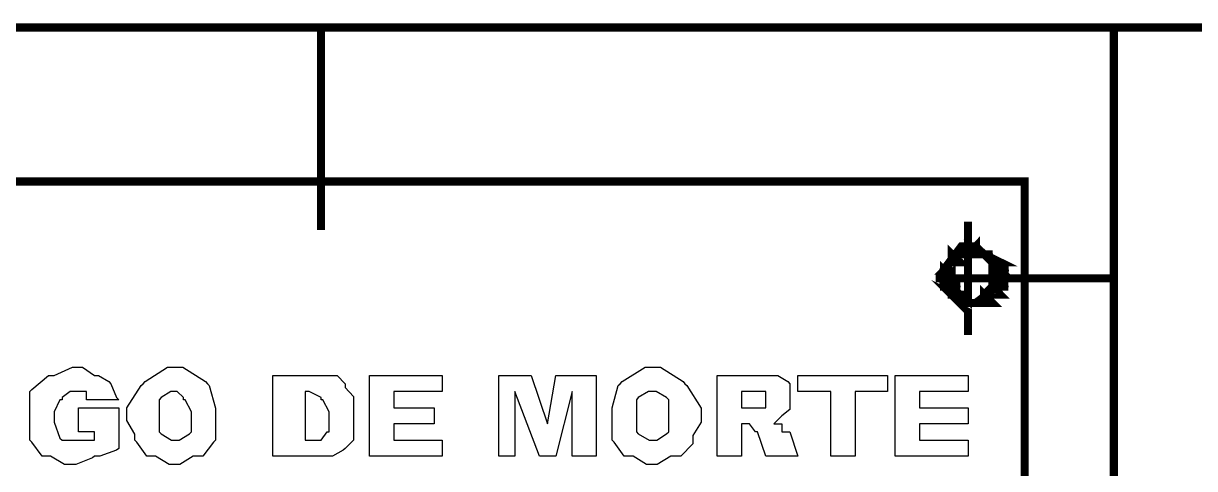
# Model space of a CAD drawing. Header units: metres. Extents: x -593 to 248, y 430 to 1024.
# Drawn here: x -217.43 to -211.29, y 602.62 to 604.95 of the extents above; entities that cross this region are included whole.
import ezdxf

# ---------------------------------------------------------------- set-up
doc = ezdxf.new("R2010")
doc.units = ezdxf.units.M
doc.header["$MEASUREMENT"] = 0
doc.layers.add('C00-00-00-BLACK', color=7, linetype='Continuous')
doc.layers.add('CFF-00-00', color=1, linetype='Continuous')

msp = doc.modelspace()

# ---------------------------------------------------------------- linework, layer by layer
at = {"layer": 'C00-00-00-BLACK', "const_width": 0.0423}
for points in [[(-230.1608, 604.9297), (-198.9898, 604.9297)], [(-215.8678, 604.9297), (-215.8678, 603.8687)], [(-211.7108, 604.9297), (-211.7108, 599.4607)], [(-212.4748, 603.9117), (-212.4748, 603.3187)], [(-212.6448, 603.6157), (-212.2218, 603.6157)], [(-212.2218, 603.6157), (-211.7108, 603.6157)]]:
    msp.add_lwpolyline(points, dxfattribs=at)
for points in [[(-219.3888, 598.7837), (-212.1788, 598.7837), (-212.1788, 604.1227), (-219.3888, 604.1227), (-219.3888, 598.7837)], [(-212.3058, 603.6157), (-212.3058, 603.6577), (-212.4348, 603.7837), (-212.4778, 603.7837), (-212.5098, 603.7837), (-212.6048, 603.6577), (-212.6048, 603.6157), (-212.6048, 603.5837), (-212.5098, 603.4867), (-212.4778, 603.4867), (-212.4348, 603.4867), (-212.3058, 603.5837), (-212.3058, 603.6157)], [(-212.3058, 603.6157), (-212.3058, 603.6577), (-212.4348, 603.7837), (-212.4778, 603.7837), (-212.5098, 603.7837), (-212.6048, 603.6577), (-212.6048, 603.6157), (-212.6048, 603.5837), (-212.5098, 603.4867), (-212.4778, 603.4867), (-212.4348, 603.4867), (-212.3058, 603.5837), (-212.3058, 603.6157)], [(-212.3058, 603.6157), (-212.3058, 603.6577), (-212.4348, 603.7837), (-212.4778, 603.7837), (-212.5098, 603.7837), (-212.6048, 603.6577), (-212.6048, 603.6157), (-212.6048, 603.5837), (-212.5098, 603.4867), (-212.4778, 603.4867), (-212.4348, 603.4867), (-212.3058, 603.5837), (-212.3058, 603.6157)], [(-212.5608, 603.7417), (-212.5608, 603.6997), (-212.5178, 603.6997), (-212.5608, 603.7417)], [(-212.5608, 603.6997), (-212.5178, 603.6997), (-212.5608, 603.7417), (-212.5608, 603.6997)], [(-212.4338, 603.7837), (-212.4338, 603.7417), (-212.4748, 603.7417), (-212.4338, 603.7837)], [(-212.3908, 603.7417), (-212.3478, 603.6997), (-212.3058, 603.6997), (-212.3908, 603.7417)], [(-212.3478, 603.6997), (-212.3058, 603.6997), (-212.3908, 603.7417), (-212.3478, 603.6997)], [(-212.5608, 603.6997), (-212.6018, 603.6567), (-212.5608, 603.6567), (-212.5608, 603.6997)], [(-212.6018, 603.6567), (-212.5608, 603.6567), (-212.5608, 603.6997), (-212.6018, 603.6567)], [(-212.5178, 603.7417), (-212.5608, 603.7417), (-212.5178, 603.7417), (-212.5178, 603.7417)], [(-212.5608, 603.7417), (-212.5608, 603.7417)], [(-212.5608, 603.7417), (-212.5178, 603.7417), (-212.4748, 603.7417), (-212.5608, 603.7417)], [(-212.4748, 603.7417), (-212.5178, 603.7417), (-212.4748, 603.7417), (-212.4748, 603.7417)], [(-212.5178, 603.7417), (-212.5178, 603.7417)], [(-212.5178, 603.7417), (-212.4748, 603.7417), (-212.4338, 603.7417), (-212.5178, 603.7417)], [(-212.5178, 603.7417), (-212.4748, 603.7417), (-212.4748, 603.7417), (-212.5178, 603.7417)], [(-212.5178, 603.7417), (-212.4748, 603.7417), (-212.4748, 603.7417), (-212.5178, 603.7417)], [(-212.5178, 603.7417), (-212.4748, 603.7417), (-212.4748, 603.7417), (-212.5178, 603.7417)], [(-212.5178, 603.7417), (-212.4748, 603.7417), (-212.4748, 603.7417), (-212.5178, 603.7417)], [(-212.5178, 603.7417), (-212.5178, 603.7417)], [(-212.4338, 603.7417), (-212.4748, 603.7417), (-212.4338, 603.7417)], [(-212.4748, 603.7417), (-212.4338, 603.7417), (-212.3908, 603.7417), (-212.4748, 603.7417)], [(-212.4338, 603.7417), (-212.3908, 603.7417), (-212.4748, 603.7417), (-212.4338, 603.7417)], [(-212.4338, 603.7417), (-212.4748, 603.7417), (-212.4338, 603.7417)], [(-212.4748, 603.7417), (-212.4748, 603.7417)], [(-212.4748, 603.7417), (-212.4338, 603.7417), (-212.3908, 603.7417), (-212.4748, 603.7417)], [(-212.4748, 603.7417), (-212.4748, 603.7417)], [(-212.4338, 603.7417), (-212.3878, 603.7417), (-212.3458, 603.7417), (-212.4338, 603.7417)], [(-212.3878, 603.7417), (-212.3458, 603.7417), (-212.4338, 603.7417), (-212.3878, 603.7417)], [(-212.4338, 603.7417), (-212.3908, 603.7417), (-212.3458, 603.7417), (-212.4338, 603.7417)], [(-212.3908, 603.7417), (-212.3458, 603.7417), (-212.4338, 603.7417), (-212.3908, 603.7417)], [(-212.3908, 603.7417), (-212.4338, 603.7417), (-212.3908, 603.7417)], [(-212.4338, 603.7417), (-212.3908, 603.7417), (-212.3458, 603.7417), (-212.4338, 603.7417)], [(-212.3908, 603.7417), (-212.3478, 603.7417), (-212.3478, 603.7417), (-212.3908, 603.7417)], [(-212.3908, 603.7417), (-212.3478, 603.7417), (-212.3478, 603.7417), (-212.3908, 603.7417)], [(-212.3908, 603.7417), (-212.3478, 603.7417), (-212.3478, 603.7417), (-212.3908, 603.7417)], [(-212.3908, 603.7417), (-212.3478, 603.7417), (-212.3478, 603.7417), (-212.3908, 603.7417)], [(-212.3478, 603.6997), (-212.3058, 603.6567), (-212.3478, 603.6567), (-212.3478, 603.6997)], [(-212.6018, 603.6567), (-212.6018, 603.6157), (-212.5608, 603.6157), (-212.6018, 603.6567)], [(-212.6018, 603.6157), (-212.5608, 603.6157), (-212.6018, 603.6567), (-212.6018, 603.6157)], [(-212.6018, 603.6567), (-212.5608, 603.6567), (-212.5608, 603.6567), (-212.6018, 603.6567)], [(-212.6018, 603.6567), (-212.5608, 603.6567), (-212.5608, 603.6567), (-212.6018, 603.6567)], [(-212.6018, 603.6567), (-212.5608, 603.6567), (-212.5608, 603.6567), (-212.6018, 603.6567)], [(-212.6018, 603.6567), (-212.5608, 603.6567), (-212.5608, 603.6567), (-212.6018, 603.6567)], [(-212.6018, 603.6567), (-212.5608, 603.6567), (-212.5608, 603.6567), (-212.6018, 603.6567)], [(-212.6018, 603.6567), (-212.5608, 603.6567), (-212.5608, 603.6567), (-212.6018, 603.6567)], [(-212.6018, 603.6157), (-212.6018, 603.5727), (-212.5608, 603.5727), (-212.6018, 603.6157)], [(-212.6018, 603.5727), (-212.5608, 603.5727), (-212.6018, 603.6157), (-212.6018, 603.5727)], [(-212.5608, 603.6997), (-212.5178, 603.6997), (-212.5178, 603.6997), (-212.5608, 603.6997)], [(-212.5608, 603.6997), (-212.5178, 603.6997), (-212.5178, 603.6997), (-212.5608, 603.6997)], [(-212.5608, 603.6997), (-212.5178, 603.6997), (-212.5178, 603.6997), (-212.5608, 603.6997)], [(-212.5608, 603.6997), (-212.5178, 603.6997), (-212.5178, 603.6997), (-212.5608, 603.6997)], [(-212.5608, 603.6997), (-212.5178, 603.6997), (-212.5178, 603.6997), (-212.5608, 603.6997)], [(-212.5608, 603.6997), (-212.5178, 603.6997), (-212.5178, 603.6997), (-212.5608, 603.6997)], [(-212.3058, 603.6157), (-212.3058, 603.5727), (-212.3478, 603.5727), (-212.3058, 603.6157)], [(-212.3478, 603.6997), (-212.3058, 603.6997), (-212.3058, 603.6997), (-212.3478, 603.6997)], [(-212.3478, 603.6997), (-212.3058, 603.6997), (-212.3058, 603.6997), (-212.3478, 603.6997)], [(-212.3478, 603.6997), (-212.3058, 603.6997), (-212.3058, 603.6997), (-212.3478, 603.6997)], [(-212.3478, 603.6997), (-212.3058, 603.6997), (-212.3058, 603.6997), (-212.3478, 603.6997)], [(-212.3478, 603.6997), (-212.3058, 603.6997), (-212.3058, 603.6997), (-212.3478, 603.6997)], [(-212.3478, 603.6997), (-212.3058, 603.6997), (-212.3058, 603.6997), (-212.3478, 603.6997)], [(-212.3058, 603.6567), (-212.3478, 603.6997), (-212.3058, 603.6567)], [(-212.3058, 603.6567), (-212.3478, 603.6567), (-212.3058, 603.6567)], [(-212.3478, 603.6567), (-212.3058, 603.6567), (-212.2638, 603.6567), (-212.3478, 603.6567)], [(-212.3478, 603.6567), (-212.3028, 603.6567), (-212.2618, 603.6567), (-212.3478, 603.6567)], [(-212.3028, 603.6567), (-212.2618, 603.6567), (-212.3478, 603.6567), (-212.3028, 603.6567)], [(-212.3058, 603.6567), (-212.3058, 603.6157), (-212.2638, 603.6157), (-212.3058, 603.6567)], [(-212.3058, 603.6157), (-212.2638, 603.6157), (-212.3058, 603.6567), (-212.3058, 603.6157)], [(-212.3058, 603.6567), (-212.2638, 603.6567), (-212.2638, 603.6567), (-212.3058, 603.6567)], [(-212.3058, 603.6567), (-212.2638, 603.6567), (-212.2638, 603.6567), (-212.3058, 603.6567)], [(-212.5178, 603.4867), (-212.4748, 603.4867), (-212.5608, 603.5297), (-212.5178, 603.4867)], [(-212.6018, 603.6157), (-212.5608, 603.6157), (-212.5608, 603.6157), (-212.6018, 603.6157)], [(-212.6018, 603.6157), (-212.5608, 603.6157), (-212.5608, 603.6157), (-212.6018, 603.6157)], [(-212.5608, 603.5727), (-212.5608, 603.5297), (-212.5178, 603.5297), (-212.5608, 603.5727)], [(-212.5608, 603.5297), (-212.5178, 603.5297), (-212.5608, 603.5727), (-212.5608, 603.5297)], [(-212.3478, 603.5727), (-212.3478, 603.5297), (-212.3058, 603.5297), (-212.3478, 603.5727)], [(-212.3478, 603.5297), (-212.3058, 603.5297), (-212.3478, 603.5727), (-212.3478, 603.5297)], [(-212.3058, 603.6157), (-212.2638, 603.6157), (-212.2638, 603.6157), (-212.3058, 603.6157)], [(-212.3058, 603.6157), (-212.2638, 603.6157), (-212.2638, 603.6157), (-212.3058, 603.6157)], [(-212.3058, 603.6157), (-212.2638, 603.6157), (-212.2638, 603.6157), (-212.3058, 603.6157)], [(-212.3058, 603.6157), (-212.2638, 603.6157), (-212.2638, 603.6157), (-212.3058, 603.6157)], [(-212.3058, 603.5727), (-212.3058, 603.6157), (-212.3058, 603.5727)], [(-212.6018, 603.5727), (-212.5608, 603.5727), (-212.5608, 603.5727), (-212.6018, 603.5727)], [(-212.6018, 603.5727), (-212.5608, 603.5727), (-212.5608, 603.5727), (-212.6018, 603.5727)], [(-212.6018, 603.5727), (-212.5578, 603.5727), (-212.5148, 603.5727), (-212.6018, 603.5727)], [(-212.5578, 603.5727), (-212.5148, 603.5727), (-212.6018, 603.5727), (-212.5578, 603.5727)], [(-212.5178, 603.4867), (-212.5608, 603.5297), (-212.5178, 603.5297), (-212.5178, 603.4867)], [(-212.5608, 603.5727), (-212.5178, 603.5727), (-212.5178, 603.5727), (-212.5608, 603.5727)], [(-212.5608, 603.5727), (-212.5178, 603.5727), (-212.5178, 603.5727), (-212.5608, 603.5727)], [(-212.5608, 603.5297), (-212.5178, 603.5297), (-212.5178, 603.5297), (-212.5608, 603.5297)], [(-212.5608, 603.5297), (-212.5178, 603.5297), (-212.5178, 603.5297), (-212.5608, 603.5297)], [(-212.5608, 603.5297), (-212.5178, 603.5297), (-212.5178, 603.5297), (-212.5608, 603.5297)], [(-212.5608, 603.5297), (-212.5178, 603.5297), (-212.5178, 603.5297), (-212.5608, 603.5297)], [(-212.5608, 603.5297), (-212.5148, 603.5297), (-212.4728, 603.5297), (-212.5608, 603.5297)], [(-212.5148, 603.5297), (-212.4728, 603.5297), (-212.5608, 603.5297), (-212.5148, 603.5297)], [(-212.3908, 603.5297), (-212.3908, 603.4867), (-212.3478, 603.4867), (-212.3908, 603.5297)], [(-212.3908, 603.4867), (-212.3478, 603.4867), (-212.3908, 603.5297), (-212.3908, 603.4867)], [(-212.3478, 603.5297), (-212.3908, 603.5297), (-212.3478, 603.5297), (-212.3478, 603.5297)], [(-212.3908, 603.5297), (-212.3478, 603.5297), (-212.3478, 603.5297), (-212.3908, 603.5297)], [(-212.3908, 603.5297), (-212.3478, 603.5297), (-212.3478, 603.5297), (-212.3908, 603.5297)], [(-212.3908, 603.5297), (-212.3478, 603.5297), (-212.3478, 603.5297), (-212.3908, 603.5297)], [(-212.3058, 603.5727), (-212.3478, 603.5727), (-212.3058, 603.5727)], [(-212.3478, 603.5727), (-212.3058, 603.5727), (-212.2638, 603.5727), (-212.3478, 603.5727)], [(-212.3478, 603.5727), (-212.3478, 603.5727)], [(-212.3478, 603.5727), (-212.3058, 603.5727), (-212.2638, 603.5727), (-212.3478, 603.5727)], [(-212.3478, 603.5297), (-212.3058, 603.5297), (-212.3058, 603.5297), (-212.3478, 603.5297)], [(-212.3478, 603.5297), (-212.3058, 603.5297), (-212.3058, 603.5297), (-212.3478, 603.5297)], [(-212.3478, 603.5297), (-212.3058, 603.5297), (-212.3058, 603.5297), (-212.3478, 603.5297)], [(-212.3478, 603.5297), (-212.3058, 603.5297), (-212.3058, 603.5297), (-212.3478, 603.5297)], [(-212.5178, 603.4867), (-212.4748, 603.4867), (-212.4748, 603.4867), (-212.5178, 603.4867)], [(-212.5178, 603.4867), (-212.4748, 603.4867), (-212.4748, 603.4867), (-212.5178, 603.4867)], [(-212.5178, 603.4867), (-212.4748, 603.4867), (-212.4748, 603.4867), (-212.5178, 603.4867)], [(-212.5178, 603.4867), (-212.4748, 603.4867), (-212.4748, 603.4867), (-212.5178, 603.4867)], [(-212.5178, 603.4867), (-212.4728, 603.4867), (-212.4308, 603.4867), (-212.5178, 603.4867)], [(-212.4728, 603.4867), (-212.4308, 603.4867), (-212.5178, 603.4867), (-212.4728, 603.4867)], [(-212.5178, 603.4867), (-212.4728, 603.4867), (-212.4308, 603.4867), (-212.5178, 603.4867)], [(-212.4728, 603.4867), (-212.4308, 603.4867), (-212.5178, 603.4867), (-212.4728, 603.4867)], [(-212.4748, 603.4867), (-212.4338, 603.4867), (-212.3908, 603.4867), (-212.4748, 603.4867)], [(-212.4338, 603.4867), (-212.3908, 603.4867), (-212.4748, 603.4867), (-212.4338, 603.4867)], [(-212.4338, 603.4867), (-212.4748, 603.4867), (-212.4338, 603.4867)], [(-212.4748, 603.4867), (-212.4338, 603.4867), (-212.3908, 603.4867), (-212.4748, 603.4867)], [(-212.4338, 603.4867), (-212.3908, 603.4867), (-212.4748, 603.4867), (-212.4338, 603.4867)], [(-212.4338, 603.4867), (-212.4748, 603.4867), (-212.4338, 603.4867)], [(-212.4748, 603.4867), (-212.4338, 603.4867), (-212.3908, 603.4867), (-212.4748, 603.4867)], [(-212.3908, 603.4867), (-212.4338, 603.4867), (-212.3908, 603.4867), (-212.3908, 603.4867)], [(-212.4338, 603.4867), (-212.3878, 603.4867), (-212.3458, 603.4867), (-212.4338, 603.4867)], [(-212.3878, 603.4867), (-212.3458, 603.4867), (-212.4338, 603.4867), (-212.3878, 603.4867)], [(-212.4338, 603.4867), (-212.4338, 603.4867)], [(-212.4338, 603.4867), (-212.3908, 603.4867), (-212.3478, 603.4867), (-212.4338, 603.4867)], [(-212.4338, 603.4867), (-212.3908, 603.4867), (-212.3908, 603.4867), (-212.4338, 603.4867)], [(-212.4338, 603.4867), (-212.3908, 603.4867), (-212.3908, 603.4867), (-212.4338, 603.4867)], [(-212.3908, 603.4867), (-212.3908, 603.4867)]]:
    msp.add_lwpolyline(points, close=True, dxfattribs=at)
at = {"layer": 'C00-00-00-BLACK'}
for points in [[(-212.4338, 603.7837), (-212.4338, 603.7417), (-212.4748, 603.7417), (-212.4338, 603.7837)], [(-212.5178, 603.7417), (-212.5608, 603.7417), (-212.5178, 603.7417), (-212.5178, 603.7417)], [(-212.5608, 603.7417), (-212.5178, 603.7417), (-212.4748, 603.7417), (-212.5608, 603.7417)], [(-212.5608, 603.7417), (-212.5608, 603.6997), (-212.5178, 603.6997), (-212.5608, 603.7417)], [(-212.5608, 603.6997), (-212.5178, 603.6997), (-212.5608, 603.7417), (-212.5608, 603.6997)], [(-212.4748, 603.7417), (-212.5178, 603.7417), (-212.4748, 603.7417), (-212.4748, 603.7417)], [(-212.5178, 603.7417), (-212.4748, 603.7417), (-212.4338, 603.7417), (-212.5178, 603.7417)], [(-212.5178, 603.7417), (-212.4748, 603.7417), (-212.4748, 603.7417), (-212.5178, 603.7417)], [(-212.5178, 603.7417), (-212.4748, 603.7417), (-212.4748, 603.7417), (-212.5178, 603.7417)], [(-212.5178, 603.7417), (-212.4748, 603.7417), (-212.4748, 603.7417), (-212.5178, 603.7417)], [(-212.5178, 603.7417), (-212.4748, 603.7417), (-212.4748, 603.7417), (-212.5178, 603.7417)], [(-212.4338, 603.7417), (-212.4748, 603.7417), (-212.4338, 603.7417)], [(-212.4748, 603.7417), (-212.4338, 603.7417), (-212.3908, 603.7417), (-212.4748, 603.7417)], [(-212.4338, 603.7417), (-212.3908, 603.7417), (-212.4748, 603.7417), (-212.4338, 603.7417)], [(-212.4338, 603.7417), (-212.4748, 603.7417), (-212.4338, 603.7417)], [(-212.4748, 603.7417), (-212.4338, 603.7417), (-212.3908, 603.7417), (-212.4748, 603.7417)], [(-212.4338, 603.7417), (-212.3878, 603.7417), (-212.3458, 603.7417), (-212.4338, 603.7417)], [(-212.3878, 603.7417), (-212.3458, 603.7417), (-212.4338, 603.7417), (-212.3878, 603.7417)], [(-212.4338, 603.7417), (-212.3908, 603.7417), (-212.3458, 603.7417), (-212.4338, 603.7417)], [(-212.3908, 603.7417), (-212.3458, 603.7417), (-212.4338, 603.7417), (-212.3908, 603.7417)], [(-212.3908, 603.7417), (-212.4338, 603.7417), (-212.3908, 603.7417)], [(-212.4338, 603.7417), (-212.3908, 603.7417), (-212.3458, 603.7417), (-212.4338, 603.7417)], [(-212.3908, 603.7417), (-212.3478, 603.7417), (-212.3478, 603.7417), (-212.3908, 603.7417)], [(-212.3908, 603.7417), (-212.3478, 603.7417), (-212.3478, 603.7417), (-212.3908, 603.7417)], [(-212.3908, 603.7417), (-212.3478, 603.7417), (-212.3478, 603.7417), (-212.3908, 603.7417)], [(-212.3908, 603.7417), (-212.3478, 603.7417), (-212.3478, 603.7417), (-212.3908, 603.7417)], [(-212.3908, 603.7417), (-212.3478, 603.6997), (-212.3058, 603.6997), (-212.3908, 603.7417)], [(-212.3478, 603.6997), (-212.3058, 603.6997), (-212.3908, 603.7417), (-212.3478, 603.6997)], [(-212.5608, 603.6997), (-212.6018, 603.6567), (-212.5608, 603.6567), (-212.5608, 603.6997)], [(-212.6018, 603.6567), (-212.5608, 603.6567), (-212.5608, 603.6997), (-212.6018, 603.6567)], [(-212.5608, 603.6997), (-212.5178, 603.6997), (-212.5178, 603.6997), (-212.5608, 603.6997)], [(-212.5608, 603.6997), (-212.5178, 603.6997), (-212.5178, 603.6997), (-212.5608, 603.6997)], [(-212.5608, 603.6997), (-212.5178, 603.6997), (-212.5178, 603.6997), (-212.5608, 603.6997)], [(-212.5608, 603.6997), (-212.5178, 603.6997), (-212.5178, 603.6997), (-212.5608, 603.6997)], [(-212.5608, 603.6997), (-212.5178, 603.6997), (-212.5178, 603.6997), (-212.5608, 603.6997)], [(-212.5608, 603.6997), (-212.5178, 603.6997), (-212.5178, 603.6997), (-212.5608, 603.6997)], [(-212.3478, 603.6997), (-212.3058, 603.6997), (-212.3058, 603.6997), (-212.3478, 603.6997)], [(-212.3478, 603.6997), (-212.3058, 603.6997), (-212.3058, 603.6997), (-212.3478, 603.6997)], [(-212.3478, 603.6997), (-212.3058, 603.6997), (-212.3058, 603.6997), (-212.3478, 603.6997)], [(-212.3478, 603.6997), (-212.3058, 603.6997), (-212.3058, 603.6997), (-212.3478, 603.6997)], [(-212.3478, 603.6997), (-212.3058, 603.6997), (-212.3058, 603.6997), (-212.3478, 603.6997)], [(-212.3478, 603.6997), (-212.3058, 603.6997), (-212.3058, 603.6997), (-212.3478, 603.6997)], [(-212.3058, 603.6567), (-212.3478, 603.6997), (-212.3058, 603.6567)], [(-212.3478, 603.6997), (-212.3058, 603.6567), (-212.3478, 603.6567), (-212.3478, 603.6997)], [(-212.6018, 603.6567), (-212.5608, 603.6567), (-212.5608, 603.6567), (-212.6018, 603.6567)], [(-212.6018, 603.6567), (-212.5608, 603.6567), (-212.5608, 603.6567), (-212.6018, 603.6567)], [(-212.6018, 603.6567), (-212.5608, 603.6567), (-212.5608, 603.6567), (-212.6018, 603.6567)], [(-212.6018, 603.6567), (-212.5608, 603.6567), (-212.5608, 603.6567), (-212.6018, 603.6567)], [(-212.6018, 603.6567), (-212.5608, 603.6567), (-212.5608, 603.6567), (-212.6018, 603.6567)], [(-212.6018, 603.6567), (-212.5608, 603.6567), (-212.5608, 603.6567), (-212.6018, 603.6567)], [(-212.6018, 603.6567), (-212.6018, 603.6157), (-212.5608, 603.6157), (-212.6018, 603.6567)], [(-212.6018, 603.6157), (-212.5608, 603.6157), (-212.6018, 603.6567), (-212.6018, 603.6157)], [(-212.6018, 603.6157), (-212.5608, 603.6157), (-212.5608, 603.6157), (-212.6018, 603.6157)], [(-212.6018, 603.6157), (-212.5608, 603.6157), (-212.5608, 603.6157), (-212.6018, 603.6157)], [(-212.6018, 603.6157), (-212.6018, 603.5727), (-212.5608, 603.5727), (-212.6018, 603.6157)], [(-212.6018, 603.5727), (-212.5608, 603.5727), (-212.6018, 603.6157), (-212.6018, 603.5727)], [(-212.3058, 603.6567), (-212.3478, 603.6567), (-212.3058, 603.6567)], [(-212.3478, 603.6567), (-212.3058, 603.6567), (-212.2638, 603.6567), (-212.3478, 603.6567)], [(-212.3478, 603.6567), (-212.3028, 603.6567), (-212.2618, 603.6567), (-212.3478, 603.6567)], [(-212.3028, 603.6567), (-212.2618, 603.6567), (-212.3478, 603.6567), (-212.3028, 603.6567)], [(-212.3058, 603.6157), (-212.3058, 603.5727), (-212.3478, 603.5727), (-212.3058, 603.6157)], [(-212.3058, 603.6567), (-212.2638, 603.6567), (-212.2638, 603.6567), (-212.3058, 603.6567)], [(-212.3058, 603.6567), (-212.2638, 603.6567), (-212.2638, 603.6567), (-212.3058, 603.6567)], [(-212.3058, 603.6567), (-212.3058, 603.6157), (-212.2638, 603.6157), (-212.3058, 603.6567)], [(-212.3058, 603.6157), (-212.2638, 603.6157), (-212.3058, 603.6567), (-212.3058, 603.6157)], [(-212.3058, 603.6157), (-212.2638, 603.6157), (-212.2638, 603.6157), (-212.3058, 603.6157)], [(-212.3058, 603.6157), (-212.2638, 603.6157), (-212.2638, 603.6157), (-212.3058, 603.6157)], [(-212.3058, 603.6157), (-212.2638, 603.6157), (-212.2638, 603.6157), (-212.3058, 603.6157)], [(-212.3058, 603.6157), (-212.2638, 603.6157), (-212.2638, 603.6157), (-212.3058, 603.6157)], [(-212.3058, 603.5727), (-212.3058, 603.6157), (-212.3058, 603.5727)], [(-212.6018, 603.5727), (-212.5608, 603.5727), (-212.5608, 603.5727), (-212.6018, 603.5727)], [(-212.6018, 603.5727), (-212.5608, 603.5727), (-212.5608, 603.5727), (-212.6018, 603.5727)], [(-212.6018, 603.5727), (-212.5578, 603.5727), (-212.5148, 603.5727), (-212.6018, 603.5727)], [(-212.5578, 603.5727), (-212.5148, 603.5727), (-212.6018, 603.5727), (-212.5578, 603.5727)], [(-212.5608, 603.5727), (-212.5178, 603.5727), (-212.5178, 603.5727), (-212.5608, 603.5727)], [(-212.5608, 603.5727), (-212.5178, 603.5727), (-212.5178, 603.5727), (-212.5608, 603.5727)], [(-212.5608, 603.5727), (-212.5608, 603.5297), (-212.5178, 603.5297), (-212.5608, 603.5727)], [(-212.5608, 603.5297), (-212.5178, 603.5297), (-212.5608, 603.5727), (-212.5608, 603.5297)], [(-212.3058, 603.5727), (-212.3478, 603.5727), (-212.3058, 603.5727)], [(-212.3478, 603.5727), (-212.3058, 603.5727), (-212.2638, 603.5727), (-212.3478, 603.5727)], [(-212.3478, 603.5727), (-212.3058, 603.5727), (-212.2638, 603.5727), (-212.3478, 603.5727)], [(-212.3478, 603.5727), (-212.3478, 603.5297), (-212.3058, 603.5297), (-212.3478, 603.5727)], [(-212.3478, 603.5297), (-212.3058, 603.5297), (-212.3478, 603.5727), (-212.3478, 603.5297)], [(-212.5608, 603.5297), (-212.5178, 603.5297), (-212.5178, 603.5297), (-212.5608, 603.5297)], [(-212.5608, 603.5297), (-212.5178, 603.5297), (-212.5178, 603.5297), (-212.5608, 603.5297)], [(-212.5608, 603.5297), (-212.5178, 603.5297), (-212.5178, 603.5297), (-212.5608, 603.5297)], [(-212.5608, 603.5297), (-212.5178, 603.5297), (-212.5178, 603.5297), (-212.5608, 603.5297)], [(-212.5608, 603.5297), (-212.5148, 603.5297), (-212.4728, 603.5297), (-212.5608, 603.5297)], [(-212.5148, 603.5297), (-212.4728, 603.5297), (-212.5608, 603.5297), (-212.5148, 603.5297)], [(-212.5178, 603.4867), (-212.4748, 603.4867), (-212.5608, 603.5297), (-212.5178, 603.4867)], [(-212.5178, 603.4867), (-212.5608, 603.5297), (-212.5178, 603.5297), (-212.5178, 603.4867)], [(-212.5178, 603.4867), (-212.4748, 603.4867), (-212.4748, 603.4867), (-212.5178, 603.4867)], [(-212.5178, 603.4867), (-212.4748, 603.4867), (-212.4748, 603.4867), (-212.5178, 603.4867)], [(-212.5178, 603.4867), (-212.4748, 603.4867), (-212.4748, 603.4867), (-212.5178, 603.4867)], [(-212.5178, 603.4867), (-212.4748, 603.4867), (-212.4748, 603.4867), (-212.5178, 603.4867)], [(-212.5178, 603.4867), (-212.4728, 603.4867), (-212.4308, 603.4867), (-212.5178, 603.4867)], [(-212.4728, 603.4867), (-212.4308, 603.4867), (-212.5178, 603.4867), (-212.4728, 603.4867)], [(-212.5178, 603.4867), (-212.4728, 603.4867), (-212.4308, 603.4867), (-212.5178, 603.4867)], [(-212.4728, 603.4867), (-212.4308, 603.4867), (-212.5178, 603.4867), (-212.4728, 603.4867)], [(-212.4748, 603.4867), (-212.4338, 603.4867), (-212.3908, 603.4867), (-212.4748, 603.4867)], [(-212.4338, 603.4867), (-212.3908, 603.4867), (-212.4748, 603.4867), (-212.4338, 603.4867)], [(-212.4338, 603.4867), (-212.4748, 603.4867), (-212.4338, 603.4867)], [(-212.4748, 603.4867), (-212.4338, 603.4867), (-212.3908, 603.4867), (-212.4748, 603.4867)], [(-212.4338, 603.4867), (-212.3908, 603.4867), (-212.4748, 603.4867), (-212.4338, 603.4867)], [(-212.4338, 603.4867), (-212.4748, 603.4867), (-212.4338, 603.4867)], [(-212.4748, 603.4867), (-212.4338, 603.4867), (-212.3908, 603.4867), (-212.4748, 603.4867)], [(-212.3908, 603.4867), (-212.4338, 603.4867), (-212.3908, 603.4867), (-212.3908, 603.4867)], [(-212.4338, 603.4867), (-212.3878, 603.4867), (-212.3458, 603.4867), (-212.4338, 603.4867)], [(-212.3878, 603.4867), (-212.3458, 603.4867), (-212.4338, 603.4867), (-212.3878, 603.4867)], [(-212.4338, 603.4867), (-212.3908, 603.4867), (-212.3478, 603.4867), (-212.4338, 603.4867)], [(-212.4338, 603.4867), (-212.3908, 603.4867), (-212.3908, 603.4867), (-212.4338, 603.4867)], [(-212.4338, 603.4867), (-212.3908, 603.4867), (-212.3908, 603.4867), (-212.4338, 603.4867)], [(-212.3478, 603.5297), (-212.3908, 603.5297), (-212.3478, 603.5297), (-212.3478, 603.5297)], [(-212.3908, 603.5297), (-212.3478, 603.5297), (-212.3478, 603.5297), (-212.3908, 603.5297)], [(-212.3908, 603.5297), (-212.3478, 603.5297), (-212.3478, 603.5297), (-212.3908, 603.5297)], [(-212.3908, 603.5297), (-212.3478, 603.5297), (-212.3478, 603.5297), (-212.3908, 603.5297)], [(-212.3908, 603.5297), (-212.3908, 603.4867), (-212.3478, 603.4867), (-212.3908, 603.5297)], [(-212.3908, 603.4867), (-212.3478, 603.4867), (-212.3908, 603.5297), (-212.3908, 603.4867)], [(-212.3478, 603.5297), (-212.3058, 603.5297), (-212.3058, 603.5297), (-212.3478, 603.5297)], [(-212.3478, 603.5297), (-212.3058, 603.5297), (-212.3058, 603.5297), (-212.3478, 603.5297)], [(-212.3478, 603.5297), (-212.3058, 603.5297), (-212.3058, 603.5297), (-212.3478, 603.5297)], [(-212.3478, 603.5297), (-212.3058, 603.5297), (-212.3058, 603.5297), (-212.3478, 603.5297)]]:
    msp.add_lwpolyline(points, close=True, dxfattribs=at)
at = {"layer": 'CFF-00-00'}
for points in [[(-217.1398, 602.8107), (-217.1398, 602.9377), (-216.9288, 602.9377), (-216.9288, 602.7247), (-216.9398, 602.7157), (-217.0268, 602.6837), (-217.0558, 602.6837), (-217.0668, 602.6747), (-217.1538, 602.6407), (-217.1828, 602.6407), (-217.2138, 602.6407), (-217.2858, 602.6837), (-217.3098, 602.6837), (-217.3308, 602.6837), (-217.3848, 602.7577), (-217.3948, 602.7677), (-217.3948, 602.7997), (-217.3948, 602.8707), (-217.3948, 602.8947), (-217.3948, 602.9277), (-217.3948, 602.9987), (-217.3948, 603.0227), (-217.3848, 603.0337), (-217.2968, 603.1067), (-217.2668, 603.1067), (-217.2668, 603.1067), (-217.1718, 603.1497), (-217.1398, 603.1497), (-217.1188, 603.1497), (-217.0558, 603.1067), (-217.0558, 603.1067), (-217.0348, 603.1067), (-216.9808, 603.0747), (-216.9708, 603.0637), (-216.9708, 603.0637), (-216.9398, 602.9907), (-216.9288, 602.9797), (-217.0968, 602.9797), (-217.0968, 602.9797), (-217.0968, 603.0227), (-217.0968, 603.0227), (-217.1188, 603.0227), (-217.1668, 603.0227), (-217.1828, 603.0227), (-217.1828, 603.0227), (-217.2248, 602.9907), (-217.2248, 602.9797), (-217.2368, 602.9797), (-217.2668, 602.9167), (-217.2668, 602.8947), (-217.2668, 602.8627), (-217.2368, 602.7787), (-217.2248, 602.7677), (-217.2248, 602.7677), (-217.1618, 602.7677), (-217.1398, 602.7677), (-217.1398, 602.7677), (-217.1078, 602.7677), (-217.0968, 602.7677), (-217.0968, 602.7677), (-217.0668, 602.7677), (-217.0558, 602.7677), (-217.0558, 602.8107), (-217.1398, 602.8107)], [(-216.8858, 602.8947), (-216.8858, 602.9377), (-216.8118, 603.0547), (-216.8008, 603.0637), (-216.7908, 603.0747), (-216.6728, 603.1497), (-216.6328, 603.1497), (-216.5918, 603.1497), (-216.4738, 603.0747), (-216.4628, 603.0637), (-216.4538, 603.0547), (-216.4208, 602.9347), (-216.4208, 602.8947), (-216.4208, 602.8627), (-216.4208, 602.7927), (-216.4208, 602.7677), (-216.4308, 602.7577), (-216.4868, 602.6837), (-216.5048, 602.6837), (-216.5378, 602.6837), (-216.6088, 602.6407), (-216.6328, 602.6407), (-216.6648, 602.6407), (-216.7358, 602.6837), (-216.7598, 602.6837), (-216.7818, 602.6837), (-216.8338, 602.7577), (-216.8438, 602.7677), (-216.8438, 602.7997), (-216.8858, 602.8707), (-216.8858, 602.8947)], [(-214.3408, 602.8947), (-214.3408, 602.9377), (-214.3098, 603.0547), (-214.2988, 603.0637), (-214.2888, 603.0747), (-214.1688, 603.1497), (-214.1288, 603.1497), (-214.0878, 603.1497), (-213.9698, 603.0747), (-213.9598, 603.0637), (-213.9498, 603.0547), (-213.8748, 602.9347), (-213.8748, 602.8947), (-213.8748, 602.8627), (-213.9178, 602.7927), (-213.9178, 602.7677), (-213.9178, 602.7477), (-213.9808, 602.6837), (-214.0018, 602.6837), (-214.0338, 602.6837), (-214.1058, 602.6407), (-214.1288, 602.6407), (-214.1608, 602.6407), (-214.2318, 602.6837), (-214.2558, 602.6837), (-214.2778, 602.6837), (-214.3308, 602.7577), (-214.3408, 602.7677), (-214.3408, 602.7997), (-214.3408, 602.8707), (-214.3408, 602.8947)], [(-216.1208, 603.1067), (-215.9088, 603.1067), (-215.8778, 603.1067), (-215.8068, 603.1067), (-215.7828, 603.1067), (-215.7828, 603.1067), (-215.7408, 603.0637), (-215.7408, 603.0637), (-215.7408, 603.0437), (-215.6978, 602.9967), (-215.6978, 602.9797), (-215.6978, 602.9597), (-215.6978, 602.9107), (-215.6978, 602.8947), (-215.6978, 602.8627), (-215.6978, 602.7927), (-215.6978, 602.7677), (-215.6978, 602.7677), (-215.7408, 602.7247), (-215.7408, 602.7247), (-215.7518, 602.7157), (-215.8068, 602.6837), (-215.8248, 602.6837), (-215.8468, 602.6837), (-215.8938, 602.6837), (-215.9088, 602.6837), (-216.1208, 602.6837), (-216.1208, 603.1067)], [(-215.6128, 603.1067), (-215.2328, 603.1067), (-215.2328, 603.0227), (-215.4858, 603.0227), (-215.4858, 602.9377), (-215.2748, 602.9377), (-215.2748, 602.8527), (-215.4858, 602.8527), (-215.4858, 602.7677), (-215.2328, 602.7677), (-215.2328, 602.6837), (-215.6128, 602.6837), (-215.6128, 603.1067)], [(-214.9358, 603.1067), (-214.7668, 603.1067), (-214.6798, 602.8527), (-214.6368, 603.1067), (-214.4248, 603.1067), (-214.4248, 602.6837), (-214.5518, 602.6837), (-214.5518, 603.0227), (-214.6368, 602.6837), (-214.7218, 602.6837), (-214.8508, 603.0227), (-214.8508, 602.6837), (-214.9358, 602.6837), (-214.9358, 603.1067)], [(-213.7898, 602.6837), (-213.7898, 603.1067), (-213.5788, 603.1067), (-213.5578, 603.1067), (-213.4938, 603.1067), (-213.4938, 603.1067), (-213.4728, 603.1067), (-213.4208, 603.0747), (-213.4098, 603.0637), (-213.4098, 603.0637), (-213.4098, 603.0017), (-213.4098, 602.9797), (-213.4098, 602.9797), (-213.4098, 602.9377), (-213.4098, 602.9377), (-213.4098, 602.9277), (-213.4518, 602.8947), (-213.4518, 602.8947), (-213.4518, 602.8947), (-213.4938, 602.8527), (-213.4938, 602.8527), (-213.4938, 602.8527), (-213.4628, 602.8527), (-213.4518, 602.8527), (-213.4518, 602.8527), (-213.4518, 602.8217), (-213.4518, 602.8107), (-213.4518, 602.8107), (-213.4208, 602.8107), (-213.4098, 602.8107), (-213.3668, 602.6837), (-213.5358, 602.6837), (-213.5788, 602.8107), (-213.5898, 602.8107), (-213.6218, 602.8527), (-213.6218, 602.8527), (-213.6218, 602.8527), (-213.6628, 602.8527), (-213.6628, 602.8527), (-213.6628, 602.8527), (-213.6628, 602.6837), (-213.7898, 602.6837)], [(-213.3668, 603.1067), (-212.8978, 603.1067), (-212.8978, 603.0227), (-213.0678, 603.0227), (-213.0678, 602.6837), (-213.1948, 602.6837), (-213.1948, 603.0227), (-213.3668, 603.0227), (-213.3668, 603.1067)], [(-212.8568, 603.1067), (-212.4748, 603.1067), (-212.4748, 603.0227), (-212.7298, 603.0227), (-212.7298, 602.9377), (-212.4748, 602.9377), (-212.4748, 602.8527), (-212.7298, 602.8527), (-212.7298, 602.7677), (-212.4748, 602.7677), (-212.4748, 602.6837), (-212.8568, 602.6837), (-212.8568, 603.1067)], [(-216.7168, 602.8947), (-216.7168, 602.8737), (-216.7168, 602.8107), (-216.7168, 602.8107), (-216.7068, 602.8007), (-216.6518, 602.7677), (-216.6328, 602.7677), (-216.6118, 602.7677), (-216.5578, 602.8007), (-216.5478, 602.8107), (-216.5478, 602.8107), (-216.5478, 602.8737), (-216.5478, 602.8947), (-216.5478, 602.9167), (-216.5798, 602.9797), (-216.5898, 602.9797), (-216.5898, 602.9907), (-216.6228, 603.0227), (-216.6328, 603.0227), (-216.6548, 603.0227), (-216.7068, 602.9907), (-216.7168, 602.9797), (-216.7168, 602.9797), (-216.7168, 602.9167), (-216.7168, 602.8947)], [(-215.9518, 603.0227), (-215.9518, 602.7677), (-215.9518, 602.7677), (-215.9308, 602.7677), (-215.8678, 602.7677), (-215.8678, 602.7677), (-215.8678, 602.7677), (-215.8358, 602.8107), (-215.8248, 602.8107), (-215.8248, 602.8107), (-215.8248, 602.8737), (-215.8248, 602.8947), (-215.8248, 602.9167), (-215.8578, 602.9797), (-215.8678, 602.9797), (-215.8678, 602.9907), (-215.9308, 603.0227), (-215.9518, 603.0227), (-215.9518, 603.0227)], [(-214.2138, 602.8947), (-214.2138, 602.8737), (-214.2138, 602.8107), (-214.2138, 602.8107), (-214.2048, 602.8007), (-214.1478, 602.7677), (-214.1288, 602.7677), (-214.1078, 602.7677), (-214.0558, 602.8007), (-214.0448, 602.8107), (-214.0448, 602.8107), (-214.0448, 602.8737), (-214.0448, 602.8947), (-214.0448, 602.9167), (-214.0448, 602.9797), (-214.0448, 602.9797), (-214.0558, 602.9907), (-214.1108, 603.0227), (-214.1288, 603.0227), (-214.1508, 603.0227), (-214.2048, 602.9907), (-214.2138, 602.9797), (-214.2138, 602.9797), (-214.2138, 602.9167), (-214.2138, 602.8947)], [(-213.6628, 602.9377), (-213.6218, 602.9377), (-213.6218, 602.9377), (-213.5788, 602.9377), (-213.5788, 602.9377), (-213.5788, 602.9377), (-213.5358, 602.9377), (-213.5358, 602.9377), (-213.5358, 602.9377), (-213.5358, 602.9797), (-213.5358, 602.9797), (-213.5358, 602.9797), (-213.5358, 603.0227), (-213.5358, 603.0227), (-213.5578, 603.0227), (-213.6068, 603.0227), (-213.6218, 603.0227), (-213.6628, 603.0227), (-213.6628, 602.9377)]]:
    msp.add_lwpolyline(points, close=True, dxfattribs=at)

doc.saveas('drawing.dxf')
